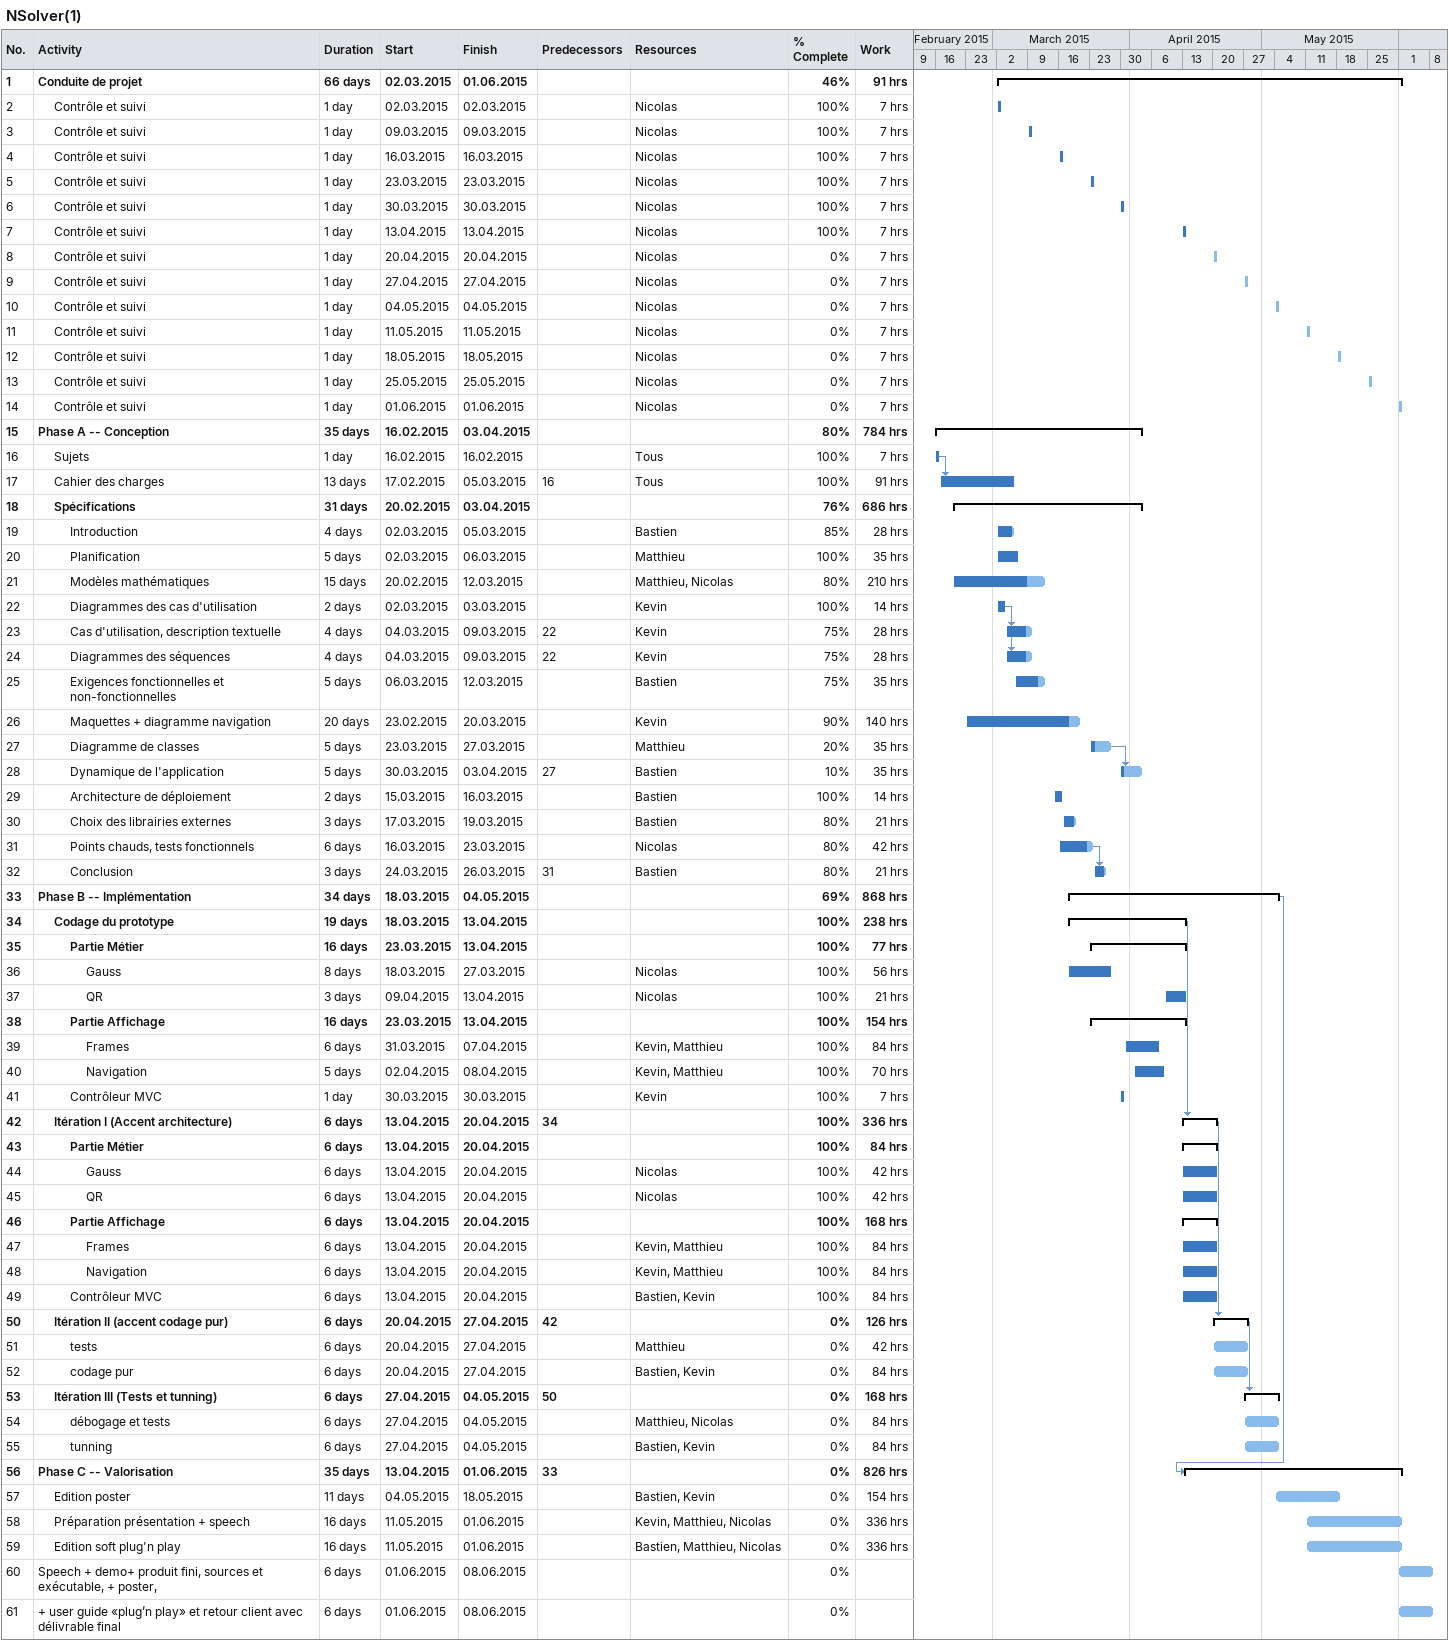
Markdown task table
NSolver(1)

| ID | Level | Task | Duration | Start | Finish | Predecessors | Resources | % complete | Work (h) |
|---|---|---|---|---|---|---|---|---|---|
| 1 | 1 | **Conduite de projet** | 66d | 2015-03-02 | 2015-06-01 |  |  | 46 | 91 |
| 2 | 2 | Contrôle et suivi | 1d | 2015-03-02 | 2015-03-02 |  | Nicolas | 100 | 7 |
| 3 | 2 | Contrôle et suivi | 1d | 2015-03-09 | 2015-03-09 |  | Nicolas | 100 | 7 |
| 4 | 2 | Contrôle et suivi | 1d | 2015-03-16 | 2015-03-16 |  | Nicolas | 100 | 7 |
| 5 | 2 | Contrôle et suivi | 1d | 2015-03-23 | 2015-03-23 |  | Nicolas | 100 | 7 |
| 6 | 2 | Contrôle et suivi | 1d | 2015-03-30 | 2015-03-30 |  | Nicolas | 100 | 7 |
| 7 | 2 | Contrôle et suivi | 1d | 2015-04-13 | 2015-04-13 |  | Nicolas | 100 | 7 |
| 8 | 2 | Contrôle et suivi | 1d | 2015-04-20 | 2015-04-20 |  | Nicolas | 0 | 7 |
| 9 | 2 | Contrôle et suivi | 1d | 2015-04-27 | 2015-04-27 |  | Nicolas | 0 | 7 |
| 10 | 2 | Contrôle et suivi | 1d | 2015-05-04 | 2015-05-04 |  | Nicolas | 0 | 7 |
| 11 | 2 | Contrôle et suivi | 1d | 2015-05-11 | 2015-05-11 |  | Nicolas | 0 | 7 |
| 12 | 2 | Contrôle et suivi | 1d | 2015-05-18 | 2015-05-18 |  | Nicolas | 0 | 7 |
| 13 | 2 | Contrôle et suivi | 1d | 2015-05-25 | 2015-05-25 |  | Nicolas | 0 | 7 |
| 14 | 2 | Contrôle et suivi | 1d | 2015-06-01 | 2015-06-01 |  | Nicolas | 0 | 7 |
| 15 | 1 | **Phase A -- Conception** | 35d | 2015-02-16 | 2015-04-03 |  |  | 80 | 784 |
| 16 | 2 | Sujets | 1d | 2015-02-16 | 2015-02-16 |  | Tous | 100 | 7 |
| 17 | 2 | Cahier des charges | 13d | 2015-02-17 | 2015-03-05 | 16 | Tous | 100 | 91 |
| 18 | 2 | **Spécifications** | 31d | 2015-02-20 | 2015-04-03 |  |  | 76 | 686 |
| 19 | 3 | Introduction | 4d | 2015-03-02 | 2015-03-05 |  | Bastien | 85 | 28 |
| 20 | 3 | Planification | 5d | 2015-03-02 | 2015-03-06 |  | Matthieu | 100 | 35 |
| 21 | 3 | Modèles mathématiques | 15d | 2015-02-20 | 2015-03-12 |  | Matthieu, Nicolas | 80 | 210 |
| 22 | 3 | Diagrammes des cas d'utilisation | 2d | 2015-03-02 | 2015-03-03 |  | Kevin | 100 | 14 |
| 23 | 3 | Cas d'utilisation, description textuelle | 4d | 2015-03-04 | 2015-03-09 | 22 | Kevin | 75 | 28 |
| 24 | 3 | Diagrammes des séquences | 4d | 2015-03-04 | 2015-03-09 | 22 | Kevin | 75 | 28 |
| 25 | 3 | Exigences fonctionnelles et non-fonctionnelles | 5d | 2015-03-06 | 2015-03-12 |  | Bastien | 75 | 35 |
| 26 | 3 | Maquettes + diagramme navigation | 20d | 2015-02-23 | 2015-03-20 |  | Kevin | 90 | 140 |
| 27 | 3 | Diagramme de classes | 5d | 2015-03-23 | 2015-03-27 |  | Matthieu | 20 | 35 |
| 28 | 3 | Dynamique de l'application | 5d | 2015-03-30 | 2015-04-03 | 27 | Bastien | 10 | 35 |
| 29 | 3 | Architecture de déploiement | 2d | 2015-03-15 | 2015-03-16 |  | Bastien | 100 | 14 |
| 30 | 3 | Choix des librairies externes | 3d | 2015-03-17 | 2015-03-19 |  | Bastien | 80 | 21 |
| 31 | 3 | Points chauds, tests fonctionnels | 6d | 2015-03-16 | 2015-03-23 |  | Nicolas | 80 | 42 |
| 32 | 3 | Conclusion | 3d | 2015-03-24 | 2015-03-26 | 31 | Bastien | 80 | 21 |
| 33 | 1 | **Phase B -- Implémentation** | 34d | 2015-03-18 | 2015-05-04 |  |  | 69 | 868 |
| 34 | 2 | **Codage du prototype** | 19d | 2015-03-18 | 2015-04-13 |  |  | 100 | 238 |
| 35 | 3 | **Partie Métier** | 16d | 2015-03-23 | 2015-04-13 |  |  | 100 | 77 |
| 36 | 4 | Gauss | 8d | 2015-03-18 | 2015-03-27 |  | Nicolas | 100 | 56 |
| 37 | 4 | QR | 3d | 2015-04-09 | 2015-04-13 |  | Nicolas | 100 | 21 |
| 38 | 3 | **Partie Affichage** | 16d | 2015-03-23 | 2015-04-13 |  |  | 100 | 154 |
| 39 | 4 | Frames | 6d | 2015-03-31 | 2015-04-07 |  | Kevin, Matthieu | 100 | 84 |
| 40 | 4 | Navigation | 5d | 2015-04-02 | 2015-04-08 |  | Kevin, Matthieu | 100 | 70 |
| 41 | 3 | Contrôleur MVC | 1d | 2015-03-30 | 2015-03-30 |  | Kevin | 100 | 7 |
| 42 | 2 | **Itération I (Accent architecture)** | 6d | 2015-04-13 | 2015-04-20 | 34 |  | 100 | 336 |
| 43 | 3 | **Partie Métier** | 6d | 2015-04-13 | 2015-04-20 |  |  | 100 | 84 |
| 44 | 4 | Gauss | 6d | 2015-04-13 | 2015-04-20 |  | Nicolas | 100 | 42 |
| 45 | 4 | QR | 6d | 2015-04-13 | 2015-04-20 |  | Nicolas | 100 | 42 |
| 46 | 3 | **Partie Affichage** | 6d | 2015-04-13 | 2015-04-20 |  |  | 100 | 168 |
| 47 | 4 | Frames | 6d | 2015-04-13 | 2015-04-20 |  | Kevin, Matthieu | 100 | 84 |
| 48 | 4 | Navigation | 6d | 2015-04-13 | 2015-04-20 |  | Kevin, Matthieu | 100 | 84 |
| 49 | 3 | Contrôleur MVC | 6d | 2015-04-13 | 2015-04-20 |  | Bastien, Kevin | 100 | 84 |
| 50 | 2 | **Itération II (accent codage pur)** | 6d | 2015-04-20 | 2015-04-27 | 42 |  | 0 | 126 |
| 51 | 3 | tests | 6d | 2015-04-20 | 2015-04-27 |  | Matthieu | 0 | 42 |
| 52 | 3 | codage pur | 6d | 2015-04-20 | 2015-04-27 |  | Bastien, Kevin | 0 | 84 |
| 53 | 2 | **Itération III (Tests et tunning)** | 6d | 2015-04-27 | 2015-05-04 | 50 |  | 0 | 168 |
| 54 | 3 | débogage et tests | 6d | 2015-04-27 | 2015-05-04 |  | Matthieu, Nicolas | 0 | 84 |
| 55 | 3 | tunning | 6d | 2015-04-27 | 2015-05-04 |  | Bastien, Kevin | 0 | 84 |
| 56 | 1 | **Phase C -- Valorisation** | 35d | 2015-04-13 | 2015-06-01 | 33 |  | 0 | 826 |
| 57 | 2 | Edition poster | 11d | 2015-05-04 | 2015-05-18 |  | Bastien, Kevin | 0 | 154 |
| 58 | 2 | Préparation présentation + speech | 16d | 2015-05-11 | 2015-06-01 |  | Kevin, Matthieu, Nicolas | 0 | 336 |
| 59 | 2 | Edition soft plug'n play | 16d | 2015-05-11 | 2015-06-01 |  | Bastien, Matthieu, Nicolas | 0 | 336 |
| 60 | 1 | Speech + demo+ produit fini, sources et exécutable, + poster, | 6d | 2015-06-01 | 2015-06-08 |  |  | 0 |  |
| 61 | 1 | + user guide «plug’n play» et retour client avec délivrable final | 6d | 2015-06-01 | 2015-06-08 |  |  | 0 |  |
